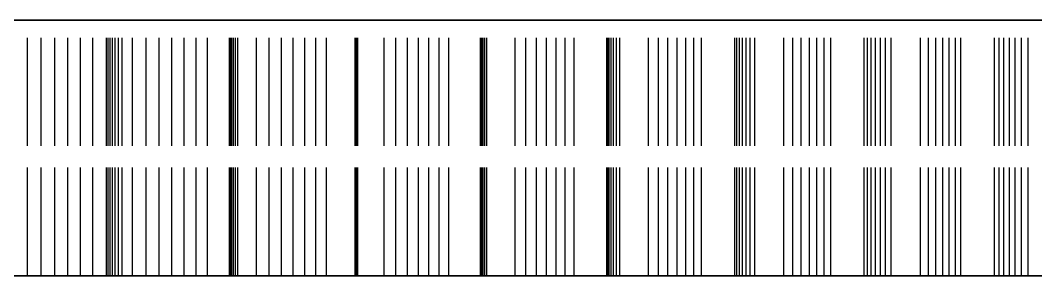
# Model space of a CAD drawing. Header units: millimetres. Extents: x -25 to 138, y -20 to 88.
# Drawn here: x 69.98 to 81.91, y 2 to 5 of the extents above; entities that cross this region are included whole.
import ezdxf

# ---------------------------------------------------------------- set-up
doc = ezdxf.new("R2010")
doc.units = ezdxf.units.MM
doc.linetypes.add('DASHED', pattern=[1.524, 1.27, -0.254])
doc.layers.add('HIDDEN', color=8, linetype='DASHED')
doc.layers.add('VISIBLE', color=7, linetype='CONTINUOUS')

msp = doc.modelspace()

# ---------------------------------------------------------------- linework, layer by layer
at = {"layer": 'HIDDEN'}
for points in [[(82.38095, 5), (81.61905, 5), (80.85714, 5), (80.09524, 5), (79.33333, 5), (78.57143, 5), (77.80952, 5), (77.04762, 5), (76.28571, 5), (75.52381, 5), (74.7619, 5), (74, 5), (73.2381, 5), (72.47619, 5), (71.71429, 5), (70.95238, 5), (70.19048, 5), (69.42857, 5)], [(70.05968, 5), (69.89272, 5)], [(69.89272, 5), (70.05968, 5)], [(70.22256, 5), (70.05968, 5)], [(70.05968, 5), (70.22256, 5)], [(70.05968, 2), (70.05968, 5)], [(70.05968, 2), (70.05968, 5)], [(70.38119, 5), (70.22256, 5)], [(70.22256, 5), (70.38119, 5)], [(70.22256, 2), (70.22256, 5)], [(70.22256, 2), (70.22256, 5)], [(70.53534, 5), (70.38119, 5)], [(70.38119, 5), (70.53534, 5)], [(70.38119, 2), (70.38119, 5)], [(70.38119, 2), (70.38119, 5)], [(70.68475, 5), (70.53534, 5)], [(70.53534, 5), (70.68475, 5)], [(70.53534, 2), (70.53534, 5)], [(70.53534, 2), (70.53534, 5)], [(70.82909, 5), (70.68475, 5)], [(70.68475, 5), (70.82909, 5)], [(70.68475, 2), (70.68475, 5)], [(70.68475, 2), (70.68475, 5)], [(71.1718, 5), (70.82909, 5)], [(70.82909, 5), (71.1718, 5)], [(70.82909, 2), (70.82909, 5)], [(70.82909, 2), (70.82909, 5)], [(71.29657, 5), (70.99097, 5)], [(70.99097, 5), (71.00938, 5)], [(71.00938, 5), (70.99097, 5)], [(70.99097, 5), (71.29657, 5)], [(70.99097, 2), (70.99097, 5)], [(70.99097, 2), (70.99097, 5)], [(71.00938, 5), (71.03224, 5)], [(71.03224, 5), (71.00938, 5)], [(71.00938, 2), (71.00938, 5)], [(71.00938, 2), (71.00938, 5)], [(71.03224, 5), (71.05972, 5)], [(71.05972, 5), (71.03224, 5)], [(71.03224, 2), (71.03224, 5)], [(71.03224, 2), (71.03224, 5)], [(71.05972, 5), (71.09197, 5)], [(71.09197, 5), (71.05972, 5)], [(71.05972, 2), (71.05972, 5)], [(71.05972, 2), (71.05972, 5)], [(71.09197, 5), (71.12923, 5)], [(71.12923, 5), (71.09197, 5)], [(71.09197, 2), (71.09197, 5)], [(71.09197, 2), (71.09197, 5)], [(71.12923, 5), (71.1718, 5)], [(71.1718, 5), (71.12923, 5)], [(71.12923, 2), (71.12923, 5)], [(71.12923, 2), (71.12923, 5)], [(71.1718, 2), (71.1718, 5)], [(71.1718, 2), (71.1718, 5)], [(71.45492, 5), (71.29657, 5)], [(71.29657, 5), (71.45492, 5)], [(71.29657, 2), (71.29657, 5)], [(71.29657, 2), (71.29657, 5)], [(71.609, 5), (71.45492, 5)], [(71.45492, 5), (71.609, 5)], [(71.45492, 2), (71.45492, 5)], [(71.45492, 2), (71.45492, 5)], [(71.75864, 5), (71.609, 5)], [(71.609, 5), (71.75864, 5)], [(71.609, 2), (71.609, 5)], [(71.609, 2), (71.609, 5)], [(71.90361, 5), (71.75864, 5)], [(71.75864, 5), (71.90361, 5)], [(71.75864, 2), (71.75864, 5)], [(71.75864, 2), (71.75864, 5)], [(72.04364, 5), (71.90361, 5)], [(71.90361, 5), (72.04364, 5)], [(71.90361, 2), (71.90361, 5)], [(71.90361, 2), (71.90361, 5)], [(72.17839, 5), (72.04364, 5)], [(72.04364, 5), (72.17839, 5)], [(72.04364, 2), (72.04364, 5)], [(72.04364, 2), (72.04364, 5)], [(72.53406, 5), (72.17839, 5)], [(72.17839, 5), (72.53406, 5)], [(72.17839, 2), (72.17839, 5)], [(72.17839, 2), (72.17839, 5)], [(72.75257, 5), (72.43638, 5)], [(72.43638, 5), (72.44055, 5)], [(72.44055, 5), (72.43638, 5)], [(72.43638, 5), (72.75257, 5)], [(72.43638, 2), (72.43638, 5)], [(72.43638, 2), (72.43638, 5)], [(72.44055, 5), (72.44932, 5)], [(72.44932, 5), (72.44055, 5)], [(72.44055, 2), (72.44055, 5)], [(72.44055, 2), (72.44055, 5)], [(72.44932, 5), (72.46284, 5)], [(72.46284, 5), (72.44932, 5)], [(72.44932, 2), (72.44932, 5)], [(72.44932, 2), (72.44932, 5)], [(72.46284, 5), (72.4813, 5)], [(72.4813, 5), (72.46284, 5)], [(72.46284, 2), (72.46284, 5)], [(72.46284, 2), (72.46284, 5)], [(72.4813, 5), (72.50494, 5)], [(72.50494, 5), (72.4813, 5)], [(72.4813, 2), (72.4813, 5)], [(72.4813, 2), (72.4813, 5)], [(72.50494, 5), (72.53406, 5)], [(72.53406, 5), (72.50494, 5)], [(72.50494, 2), (72.50494, 5)], [(72.50494, 2), (72.50494, 5)], [(72.53406, 2), (72.53406, 5)], [(72.53406, 2), (72.53406, 5)], [(72.90153, 5), (72.75257, 5)], [(72.75257, 5), (72.90153, 5)], [(72.75257, 2), (72.75257, 5)], [(72.75257, 2), (72.75257, 5)], [(73.04607, 5), (72.90153, 5)], [(72.90153, 5), (73.04607, 5)], [(72.90153, 2), (72.90153, 5)], [(72.90153, 2), (72.90153, 5)], [(73.18599, 5), (73.04607, 5)], [(73.04607, 5), (73.18599, 5)], [(73.04607, 2), (73.04607, 5)], [(73.04607, 2), (73.04607, 5)], [(73.32107, 5), (73.18599, 5)], [(73.18599, 5), (73.32107, 5)], [(73.18599, 2), (73.18599, 5)], [(73.18599, 2), (73.18599, 5)], [(73.45104, 5), (73.32107, 5)], [(73.32107, 5), (73.45104, 5)], [(73.32107, 2), (73.32107, 5)], [(73.32107, 2), (73.32107, 5)], [(73.57553, 5), (73.45104, 5)], [(73.45104, 5), (73.57553, 5)], [(73.45104, 2), (73.45104, 5)], [(73.45104, 2), (73.45104, 5)], [(73.94245, 5), (73.57553, 5)], [(73.57553, 5), (73.94245, 5)], [(73.57553, 2), (73.57553, 5)], [(73.57553, 2), (73.57553, 5)], [(73.91293, 5), (73.91244, 5)], [(73.91244, 5), (73.91701, 5)], [(73.91701, 5), (73.91244, 5)], [(73.91244, 5), (73.91293, 5)], [(73.91244, 2), (73.91244, 5)], [(73.91244, 2), (73.91244, 5)], [(73.9183, 5), (73.91293, 5)], [(73.91293, 5), (73.9183, 5)], [(73.91293, 2), (73.91293, 5)], [(73.91293, 2), (73.91293, 5)], [(73.91701, 5), (73.92691, 5)], [(73.92691, 5), (73.91701, 5)], [(73.91701, 2), (73.91701, 5)], [(73.91701, 2), (73.91701, 5)], [(73.92839, 5), (73.9183, 5)], [(73.9183, 5), (73.92839, 5)], [(73.9183, 2), (73.9183, 5)], [(73.9183, 2), (73.9183, 5)], [(73.92691, 5), (73.94245, 5)], [(73.94245, 5), (73.92691, 5)], [(73.92691, 2), (73.92691, 5)], [(73.92691, 2), (73.92691, 5)], [(74.25363, 5), (73.92839, 5)], [(73.92839, 5), (74.25363, 5)], [(73.92839, 2), (73.92839, 5)], [(73.92839, 2), (73.92839, 5)], [(73.94245, 2), (73.94245, 5)], [(73.94245, 2), (73.94245, 5)], [(74.39247, 5), (74.25363, 5)], [(74.25363, 5), (74.39247, 5)], [(74.25363, 2), (74.25363, 5)], [(74.25363, 2), (74.25363, 5)], [(74.52676, 5), (74.39247, 5)], [(74.39247, 5), (74.52676, 5)], [(74.39247, 2), (74.39247, 5)], [(74.39247, 2), (74.39247, 5)], [(74.65628, 5), (74.52676, 5)], [(74.52676, 5), (74.65628, 5)], [(74.52676, 2), (74.52676, 5)], [(74.52676, 2), (74.52676, 5)], [(74.78082, 5), (74.65628, 5)], [(74.65628, 5), (74.78082, 5)], [(74.65628, 2), (74.65628, 5)], [(74.65628, 2), (74.65628, 5)], [(74.90008, 5), (74.78082, 5)], [(74.78082, 5), (74.90008, 5)], [(74.78082, 2), (74.78082, 5)], [(74.78082, 2), (74.78082, 5)], [(75.01372, 5), (74.90008, 5)], [(74.90008, 5), (75.01372, 5)], [(74.90008, 2), (74.90008, 5)], [(74.90008, 2), (74.90008, 5)], [(75.39008, 5), (75.01372, 5)], [(75.01372, 5), (75.39008, 5)], [(75.01372, 2), (75.01372, 5)], [(75.01372, 2), (75.01372, 5)], [(75.3921, 5), (75.3882, 5)], [(75.3882, 5), (75.39008, 5)], [(75.39008, 5), (75.3882, 5)], [(75.3882, 5), (75.3921, 5)], [(75.3882, 2), (75.3882, 5)], [(75.3882, 2), (75.3882, 5)], [(75.39008, 2), (75.39008, 5)], [(75.39008, 2), (75.39008, 5)], [(75.40143, 5), (75.3921, 5)], [(75.3921, 5), (75.40143, 5)], [(75.3921, 2), (75.3921, 5)], [(75.3921, 2), (75.3921, 5)], [(75.41594, 5), (75.40143, 5)], [(75.40143, 5), (75.41594, 5)], [(75.40143, 2), (75.40143, 5)], [(75.40143, 2), (75.40143, 5)], [(75.43542, 5), (75.41594, 5)], [(75.41594, 5), (75.43542, 5)], [(75.41594, 2), (75.41594, 5)], [(75.41594, 2), (75.41594, 5)], [(75.45971, 5), (75.43542, 5)], [(75.43542, 5), (75.45971, 5)], [(75.43542, 2), (75.43542, 5)], [(75.43542, 2), (75.43542, 5)], [(75.79242, 5), (75.45971, 5)], [(75.45971, 5), (75.79242, 5)], [(75.45971, 2), (75.45971, 5)], [(75.45971, 2), (75.45971, 5)], [(75.92048, 5), (75.79242, 5)], [(75.79242, 5), (75.92048, 5)], [(75.79242, 2), (75.79242, 5)], [(75.79242, 2), (75.79242, 5)], [(76.04385, 5), (75.92048, 5)], [(75.92048, 5), (76.04385, 5)], [(75.92048, 2), (75.92048, 5)], [(75.92048, 2), (75.92048, 5)], [(76.16235, 5), (76.04385, 5)], [(76.04385, 5), (76.16235, 5)], [(76.04385, 2), (76.04385, 5)], [(76.04385, 2), (76.04385, 5)], [(76.27573, 5), (76.16235, 5)], [(76.16235, 5), (76.27573, 5)], [(76.16235, 2), (76.16235, 5)], [(76.16235, 2), (76.16235, 5)], [(76.38372, 5), (76.27573, 5)], [(76.27573, 5), (76.38372, 5)], [(76.27573, 2), (76.27573, 5)], [(76.27573, 2), (76.27573, 5)], [(76.48595, 5), (76.38372, 5)], [(76.38372, 5), (76.48595, 5)], [(76.38372, 2), (76.38372, 5)], [(76.38372, 2), (76.38372, 5)], [(76.86992, 5), (76.48595, 5)], [(76.48595, 5), (76.86992, 5)], [(76.48595, 2), (76.48595, 5)], [(76.48595, 2), (76.48595, 5)], [(76.88171, 5), (76.86992, 5)], [(76.86992, 5), (76.88171, 5)], [(76.86992, 2), (76.86992, 5)], [(76.86992, 2), (76.86992, 5)], [(76.89938, 5), (76.88171, 5)], [(76.88171, 5), (76.89938, 5)], [(76.88171, 2), (76.88171, 5)], [(76.88171, 2), (76.88171, 5)], [(76.92257, 5), (76.89938, 5)], [(76.89938, 5), (76.92257, 5)], [(76.89938, 2), (76.89938, 5)], [(76.89938, 2), (76.89938, 5)], [(76.95103, 5), (76.92257, 5)], [(76.92257, 5), (76.95103, 5)], [(76.92257, 2), (76.92257, 5)], [(76.92257, 2), (76.92257, 5)], [(76.98453, 5), (76.95103, 5)], [(76.95103, 5), (76.98453, 5)], [(76.95103, 2), (76.95103, 5)], [(76.95103, 2), (76.95103, 5)], [(77.0229, 5), (76.98453, 5)], [(76.98453, 5), (77.0229, 5)], [(76.98453, 2), (76.98453, 5)], [(76.98453, 2), (76.98453, 5)], [(77.36145, 5), (77.0229, 5)], [(77.0229, 5), (77.36145, 5)], [(77.0229, 2), (77.0229, 5)], [(77.0229, 2), (77.0229, 5)], [(77.4781, 5), (77.36145, 5)], [(77.36145, 5), (77.4781, 5)], [(77.36145, 2), (77.36145, 5)], [(77.36145, 2), (77.36145, 5)], [(77.58997, 5), (77.4781, 5)], [(77.4781, 5), (77.58997, 5)], [(77.4781, 2), (77.4781, 5)], [(77.4781, 2), (77.4781, 5)], [(77.69686, 5), (77.58997, 5)], [(77.58997, 5), (77.69686, 5)], [(77.58997, 2), (77.58997, 5)], [(77.58997, 2), (77.58997, 5)], [(77.79854, 5), (77.69686, 5)], [(77.69686, 5), (77.79854, 5)], [(77.69686, 2), (77.69686, 5)], [(77.69686, 2), (77.69686, 5)], [(77.89472, 5), (77.79854, 5)], [(77.79854, 5), (77.89472, 5)], [(77.79854, 2), (77.79854, 5)], [(77.79854, 2), (77.79854, 5)], [(77.98504, 5), (77.89472, 5)], [(77.89472, 5), (77.98504, 5)], [(77.89472, 2), (77.89472, 5)], [(77.89472, 2), (77.89472, 5)], [(78.37475, 5), (77.98504, 5)], [(77.98504, 5), (78.37475, 5)], [(77.98504, 2), (77.98504, 5)], [(77.98504, 2), (77.98504, 5)], [(78.40016, 5), (78.37475, 5)], [(78.37475, 5), (78.40016, 5)], [(78.37475, 2), (78.37475, 5)], [(78.37475, 2), (78.37475, 5)], [(78.43151, 5), (78.40016, 5)], [(78.40016, 5), (78.43151, 5)], [(78.40016, 2), (78.40016, 5)], [(78.40016, 2), (78.40016, 5)], [(78.46845, 5), (78.43151, 5)], [(78.43151, 5), (78.46845, 5)], [(78.43151, 2), (78.43151, 5)], [(78.43151, 2), (78.43151, 5)], [(78.51071, 5), (78.46845, 5)], [(78.46845, 5), (78.51071, 5)], [(78.46845, 2), (78.46845, 5)], [(78.46845, 2), (78.46845, 5)], [(78.55806, 5), (78.51071, 5)], [(78.51071, 5), (78.55806, 5)], [(78.51071, 2), (78.51071, 5)], [(78.51071, 2), (78.51071, 5)], [(78.61034, 5), (78.55806, 5)], [(78.55806, 5), (78.61034, 5)], [(78.55806, 2), (78.55806, 5)], [(78.55806, 2), (78.55806, 5)], [(78.95309, 5), (78.61034, 5)], [(78.61034, 5), (78.95309, 5)], [(78.61034, 2), (78.61034, 5)], [(78.61034, 2), (78.61034, 5)], [(79.05776, 5), (78.95309, 5)], [(78.95309, 5), (79.05776, 5)], [(78.95309, 2), (78.95309, 5)], [(78.95309, 2), (78.95309, 5)], [(79.15757, 5), (79.05776, 5)], [(79.05776, 5), (79.15757, 5)], [(79.05776, 2), (79.05776, 5)], [(79.05776, 2), (79.05776, 5)], [(79.25233, 5), (79.15757, 5)], [(79.15757, 5), (79.25233, 5)], [(79.15757, 2), (79.15757, 5)], [(79.15757, 2), (79.15757, 5)], [(79.34181, 5), (79.25233, 5)], [(79.25233, 5), (79.34181, 5)], [(79.25233, 2), (79.25233, 5)], [(79.25233, 2), (79.25233, 5)], [(79.42572, 5), (79.34181, 5)], [(79.34181, 5), (79.42572, 5)], [(79.34181, 2), (79.34181, 5)], [(79.34181, 2), (79.34181, 5)], [(79.50369, 5), (79.42572, 5)], [(79.42572, 5), (79.50369, 5)], [(79.42572, 2), (79.42572, 5)], [(79.42572, 2), (79.42572, 5)], [(79.89725, 5), (79.50369, 5)], [(79.50369, 5), (79.89725, 5)], [(79.50369, 2), (79.50369, 5)], [(79.50369, 2), (79.50369, 5)], [(79.93614, 5), (79.89725, 5)], [(79.89725, 5), (79.93614, 5)], [(79.89725, 2), (79.89725, 5)], [(79.89725, 2), (79.89725, 5)], [(79.98103, 5), (79.93614, 5)], [(79.93614, 5), (79.98103, 5)], [(79.93614, 2), (79.93614, 5)], [(79.93614, 2), (79.93614, 5)], [(80.03153, 5), (79.98103, 5)], [(79.98103, 5), (80.03153, 5)], [(79.98103, 2), (79.98103, 5)], [(79.98103, 2), (79.98103, 5)], [(80.08739, 5), (80.03153, 5)], [(80.03153, 5), (80.08739, 5)], [(80.03153, 2), (80.03153, 5)], [(80.03153, 2), (80.03153, 5)], [(80.14837, 5), (80.08739, 5)], [(80.08739, 5), (80.14837, 5)], [(80.08739, 2), (80.08739, 5)], [(80.08739, 2), (80.08739, 5)], [(80.21429, 5), (80.14837, 5)], [(80.14837, 5), (80.21429, 5)], [(80.14837, 2), (80.14837, 5)], [(80.14837, 2), (80.14837, 5)], [(80.55956, 5), (80.21429, 5)], [(80.21429, 5), (80.55956, 5)], [(80.21429, 2), (80.21429, 5)], [(80.21429, 2), (80.21429, 5)], [(80.65175, 5), (80.55956, 5)], [(80.55956, 5), (80.65175, 5)], [(80.55956, 2), (80.55956, 5)], [(80.55956, 2), (80.55956, 5)], [(80.73902, 5), (80.65175, 5)], [(80.65175, 5), (80.73902, 5)], [(80.65175, 2), (80.65175, 5)], [(80.65175, 2), (80.65175, 5)], [(80.82119, 5), (80.73902, 5)], [(80.73902, 5), (80.82119, 5)], [(80.73902, 2), (80.73902, 5)], [(80.73902, 2), (80.73902, 5)], [(80.89803, 5), (80.82119, 5)], [(80.82119, 5), (80.89803, 5)], [(80.82119, 2), (80.82119, 5)], [(80.82119, 2), (80.82119, 5)], [(80.96926, 5), (80.89803, 5)], [(80.89803, 5), (80.96926, 5)], [(80.89803, 2), (80.89803, 5)], [(80.89803, 2), (80.89803, 5)], [(81.0345, 5), (80.96926, 5)], [(80.96926, 5), (81.0345, 5)], [(80.96926, 2), (80.96926, 5)], [(80.96926, 2), (80.96926, 5)], [(81.42999, 5), (81.0345, 5)], [(81.0345, 5), (81.42999, 5)], [(81.0345, 2), (81.0345, 5)], [(81.0345, 2), (81.0345, 5)], [(81.42999, 5), (81.48218, 5)], [(81.48218, 5), (81.42999, 5)], [(81.42999, 2), (81.42999, 5)], [(81.42999, 2), (81.42999, 5)], [(81.48218, 5), (81.54038, 5)], [(81.54038, 5), (81.48218, 5)], [(81.48218, 2), (81.48218, 5)], [(81.48218, 2), (81.48218, 5)], [(81.54038, 5), (81.60421, 5)], [(81.60421, 5), (81.54038, 5)], [(81.54038, 2), (81.54038, 5)], [(81.54038, 2), (81.54038, 5)], [(81.60421, 5), (81.67339, 5)], [(81.67339, 5), (81.60421, 5)], [(81.60421, 2), (81.60421, 5)], [(81.60421, 2), (81.60421, 5)], [(81.67339, 5), (81.7477, 5)], [(81.7477, 5), (81.67339, 5)], [(81.67339, 2), (81.67339, 5)], [(81.67339, 2), (81.67339, 5)], [(81.7477, 5), (81.82694, 5)], [(81.82694, 5), (81.7477, 5)], [(81.7477, 2), (81.7477, 5)], [(81.7477, 2), (81.7477, 5)], [(81.82694, 5), (82.17306, 5)], [(82.17306, 5), (81.82694, 5)], [(81.82694, 2), (81.82694, 5)], [(81.82694, 2), (81.82694, 5)], [(82.38095, 2), (81.61905, 2), (80.85714, 2), (80.09524, 2), (79.33333, 2), (78.57143, 2), (77.80952, 2), (77.04762, 2), (76.28571, 2), (75.52381, 2), (74.7619, 2), (74, 2), (73.2381, 2), (72.47619, 2), (71.71429, 2), (70.95238, 2), (70.19048, 2), (69.42857, 2)], [(70.05968, 2), (69.89272, 2)], [(69.89272, 2), (70.05968, 2)], [(70.22256, 2), (70.05968, 2)], [(70.05968, 2), (70.22256, 2)], [(70.38119, 2), (70.22256, 2)], [(70.22256, 2), (70.38119, 2)], [(70.53534, 2), (70.38119, 2)], [(70.38119, 2), (70.53534, 2)], [(70.68475, 2), (70.53534, 2)], [(70.53534, 2), (70.68475, 2)], [(70.82909, 2), (70.68475, 2)], [(70.68475, 2), (70.82909, 2)], [(71.1718, 2), (70.82909, 2)], [(70.82909, 2), (71.1718, 2)], [(71.29657, 2), (70.99097, 2)], [(70.99097, 2), (71.00938, 2)], [(71.00938, 2), (70.99097, 2)], [(70.99097, 2), (71.29657, 2)], [(71.00938, 2), (71.03224, 2)], [(71.03224, 2), (71.00938, 2)], [(71.03224, 2), (71.05972, 2)], [(71.05972, 2), (71.03224, 2)], [(71.05972, 2), (71.09197, 2)], [(71.09197, 2), (71.05972, 2)], [(71.09197, 2), (71.12923, 2)], [(71.12923, 2), (71.09197, 2)], [(71.12923, 2), (71.1718, 2)], [(71.1718, 2), (71.12923, 2)], [(71.45492, 2), (71.29657, 2)], [(71.29657, 2), (71.45492, 2)], [(71.609, 2), (71.45492, 2)], [(71.45492, 2), (71.609, 2)], [(71.75864, 2), (71.609, 2)], [(71.609, 2), (71.75864, 2)], [(71.90361, 2), (71.75864, 2)], [(71.75864, 2), (71.90361, 2)], [(72.04364, 2), (71.90361, 2)], [(71.90361, 2), (72.04364, 2)], [(72.17839, 2), (72.04364, 2)], [(72.04364, 2), (72.17839, 2)], [(72.53406, 2), (72.17839, 2)], [(72.17839, 2), (72.53406, 2)], [(72.75257, 2), (72.43638, 2)], [(72.43638, 2), (72.44055, 2)], [(72.44055, 2), (72.43638, 2)], [(72.43638, 2), (72.75257, 2)], [(72.44055, 2), (72.44932, 2)], [(72.44932, 2), (72.44055, 2)], [(72.44932, 2), (72.46284, 2)], [(72.46284, 2), (72.44932, 2)], [(72.46284, 2), (72.4813, 2)], [(72.4813, 2), (72.46284, 2)], [(72.4813, 2), (72.50494, 2)], [(72.50494, 2), (72.4813, 2)], [(72.50494, 2), (72.53406, 2)], [(72.53406, 2), (72.50494, 2)], [(72.90153, 2), (72.75257, 2)], [(72.75257, 2), (72.90153, 2)], [(73.04607, 2), (72.90153, 2)], [(72.90153, 2), (73.04607, 2)], [(73.18599, 2), (73.04607, 2)], [(73.04607, 2), (73.18599, 2)], [(73.32107, 2), (73.18599, 2)], [(73.18599, 2), (73.32107, 2)], [(73.45104, 2), (73.32107, 2)], [(73.32107, 2), (73.45104, 2)], [(73.57553, 2), (73.45104, 2)], [(73.45104, 2), (73.57553, 2)], [(73.94245, 2), (73.57553, 2)], [(73.57553, 2), (73.94245, 2)], [(73.91293, 2), (73.91244, 2)], [(73.91244, 2), (73.91701, 2)], [(73.91701, 2), (73.91244, 2)], [(73.91244, 2), (73.91293, 2)], [(73.9183, 2), (73.91293, 2)], [(73.91293, 2), (73.9183, 2)], [(73.91701, 2), (73.92691, 2)], [(73.92691, 2), (73.91701, 2)], [(73.92839, 2), (73.9183, 2)], [(73.9183, 2), (73.92839, 2)], [(73.92691, 2), (73.94245, 2)], [(73.94245, 2), (73.92691, 2)], [(74.25363, 2), (73.92839, 2)], [(73.92839, 2), (74.25363, 2)], [(74.39247, 2), (74.25363, 2)], [(74.25363, 2), (74.39247, 2)], [(74.52676, 2), (74.39247, 2)], [(74.39247, 2), (74.52676, 2)], [(74.65628, 2), (74.52676, 2)], [(74.52676, 2), (74.65628, 2)], [(74.78082, 2), (74.65628, 2)], [(74.65628, 2), (74.78082, 2)], [(74.90008, 2), (74.78082, 2)], [(74.78082, 2), (74.90008, 2)], [(75.01372, 2), (74.90008, 2)], [(74.90008, 2), (75.01372, 2)], [(75.39008, 2), (75.01372, 2)], [(75.01372, 2), (75.39008, 2)], [(75.3921, 2), (75.3882, 2)], [(75.3882, 2), (75.39008, 2)], [(75.39008, 2), (75.3882, 2)], [(75.3882, 2), (75.3921, 2)], [(75.40143, 2), (75.3921, 2)], [(75.3921, 2), (75.40143, 2)], [(75.41594, 2), (75.40143, 2)], [(75.40143, 2), (75.41594, 2)], [(75.43542, 2), (75.41594, 2)], [(75.41594, 2), (75.43542, 2)], [(75.45971, 2), (75.43542, 2)], [(75.43542, 2), (75.45971, 2)], [(75.79242, 2), (75.45971, 2)], [(75.45971, 2), (75.79242, 2)], [(75.92048, 2), (75.79242, 2)], [(75.79242, 2), (75.92048, 2)], [(76.04385, 2), (75.92048, 2)], [(75.92048, 2), (76.04385, 2)], [(76.16235, 2), (76.04385, 2)], [(76.04385, 2), (76.16235, 2)], [(76.27573, 2), (76.16235, 2)], [(76.16235, 2), (76.27573, 2)], [(76.38372, 2), (76.27573, 2)], [(76.27573, 2), (76.38372, 2)], [(76.48595, 2), (76.38372, 2)], [(76.38372, 2), (76.48595, 2)], [(76.86992, 2), (76.48595, 2)], [(76.48595, 2), (76.86992, 2)], [(76.88171, 2), (76.86992, 2)], [(76.86992, 2), (76.88171, 2)], [(76.89938, 2), (76.88171, 2)], [(76.88171, 2), (76.89938, 2)], [(76.92257, 2), (76.89938, 2)], [(76.89938, 2), (76.92257, 2)], [(76.95103, 2), (76.92257, 2)], [(76.92257, 2), (76.95103, 2)], [(76.98453, 2), (76.95103, 2)], [(76.95103, 2), (76.98453, 2)], [(77.0229, 2), (76.98453, 2)], [(76.98453, 2), (77.0229, 2)], [(77.36145, 2), (77.0229, 2)], [(77.0229, 2), (77.36145, 2)], [(77.4781, 2), (77.36145, 2)], [(77.36145, 2), (77.4781, 2)], [(77.58997, 2), (77.4781, 2)], [(77.4781, 2), (77.58997, 2)], [(77.69686, 2), (77.58997, 2)], [(77.58997, 2), (77.69686, 2)], [(77.79854, 2), (77.69686, 2)], [(77.69686, 2), (77.79854, 2)], [(77.89472, 2), (77.79854, 2)], [(77.79854, 2), (77.89472, 2)], [(77.98504, 2), (77.89472, 2)], [(77.89472, 2), (77.98504, 2)], [(78.37475, 2), (77.98504, 2)], [(77.98504, 2), (78.37475, 2)], [(78.40016, 2), (78.37475, 2)], [(78.37475, 2), (78.40016, 2)], [(78.43151, 2), (78.40016, 2)], [(78.40016, 2), (78.43151, 2)], [(78.46845, 2), (78.43151, 2)], [(78.43151, 2), (78.46845, 2)], [(78.51071, 2), (78.46845, 2)], [(78.46845, 2), (78.51071, 2)], [(78.55806, 2), (78.51071, 2)], [(78.51071, 2), (78.55806, 2)], [(78.61034, 2), (78.55806, 2)], [(78.55806, 2), (78.61034, 2)], [(78.95309, 2), (78.61034, 2)], [(78.61034, 2), (78.95309, 2)], [(79.05776, 2), (78.95309, 2)], [(78.95309, 2), (79.05776, 2)], [(79.15757, 2), (79.05776, 2)], [(79.05776, 2), (79.15757, 2)], [(79.25233, 2), (79.15757, 2)], [(79.15757, 2), (79.25233, 2)], [(79.34181, 2), (79.25233, 2)], [(79.25233, 2), (79.34181, 2)], [(79.42572, 2), (79.34181, 2)], [(79.34181, 2), (79.42572, 2)], [(79.50369, 2), (79.42572, 2)], [(79.42572, 2), (79.50369, 2)], [(79.89725, 2), (79.50369, 2)], [(79.50369, 2), (79.89725, 2)], [(79.93614, 2), (79.89725, 2)], [(79.89725, 2), (79.93614, 2)], [(79.98103, 2), (79.93614, 2)], [(79.93614, 2), (79.98103, 2)], [(80.03153, 2), (79.98103, 2)], [(79.98103, 2), (80.03153, 2)], [(80.08739, 2), (80.03153, 2)], [(80.03153, 2), (80.08739, 2)], [(80.14837, 2), (80.08739, 2)], [(80.08739, 2), (80.14837, 2)], [(80.21429, 2), (80.14837, 2)], [(80.14837, 2), (80.21429, 2)], [(80.55956, 2), (80.21429, 2)], [(80.21429, 2), (80.55956, 2)], [(80.65175, 2), (80.55956, 2)], [(80.55956, 2), (80.65175, 2)], [(80.73902, 2), (80.65175, 2)], [(80.65175, 2), (80.73902, 2)], [(80.82119, 2), (80.73902, 2)], [(80.73902, 2), (80.82119, 2)], [(80.89803, 2), (80.82119, 2)], [(80.82119, 2), (80.89803, 2)], [(80.96926, 2), (80.89803, 2)], [(80.89803, 2), (80.96926, 2)], [(81.0345, 2), (80.96926, 2)], [(80.96926, 2), (81.0345, 2)], [(81.42999, 2), (81.0345, 2)], [(81.0345, 2), (81.42999, 2)], [(81.42999, 2), (81.48218, 2)], [(81.48218, 2), (81.42999, 2)], [(81.48218, 2), (81.54038, 2)], [(81.54038, 2), (81.48218, 2)], [(81.54038, 2), (81.60421, 2)], [(81.60421, 2), (81.54038, 2)], [(81.60421, 2), (81.67339, 2)], [(81.67339, 2), (81.60421, 2)], [(81.67339, 2), (81.7477, 2)], [(81.7477, 2), (81.67339, 2)], [(81.7477, 2), (81.82694, 2)], [(81.82694, 2), (81.7477, 2)], [(81.82694, 2), (82.17306, 2)], [(82.17306, 2), (81.82694, 2)]]:
    msp.add_lwpolyline(points, dxfattribs=at)
at = {"layer": 'VISIBLE'}
for points in [[(69.80952, 5), (70.19048, 5), (70.57143, 5), (70.95238, 5), (71.33333, 5), (71.71429, 5), (72.09524, 5), (72.47619, 5), (72.85714, 5), (73.2381, 5), (73.61905, 5), (74, 5), (74.38095, 5), (74.7619, 5), (75.14286, 5), (75.52381, 5), (75.90476, 5), (76.28571, 5), (76.66667, 5), (77.04762, 5), (77.42857, 5), (77.80952, 5), (78.19048, 5), (78.57143, 5), (78.95238, 5), (79.33333, 5), (79.71429, 5), (80.09524, 5), (80.47619, 5), (80.85714, 5), (81.2381, 5), (81.61905, 5), (82, 5)], [(69.80952, 2), (70.19048, 2), (70.57143, 2), (70.95238, 2), (71.33333, 2), (71.71429, 2), (72.09524, 2), (72.47619, 2), (72.85714, 2), (73.2381, 2), (73.61905, 2), (74, 2), (74.38095, 2), (74.7619, 2), (75.14286, 2), (75.52381, 2), (75.90476, 2), (76.28571, 2), (76.66667, 2), (77.04762, 2), (77.42857, 2), (77.80952, 2), (78.19048, 2), (78.57143, 2), (78.95238, 2), (79.33333, 2), (79.71429, 2), (80.09524, 2), (80.47619, 2), (80.85714, 2), (81.2381, 2), (81.61905, 2), (82, 2)]]:
    msp.add_lwpolyline(points, dxfattribs=at)

doc.saveas('drawing.dxf')
